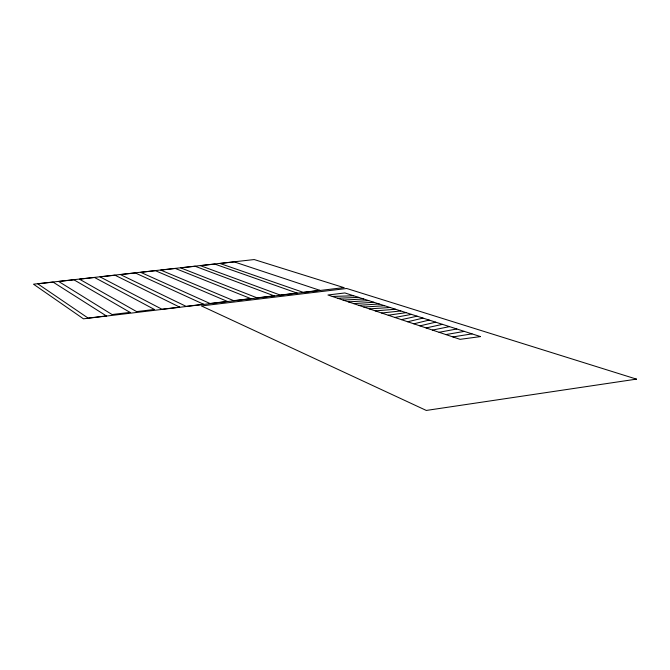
<?xml version="1.0" encoding="UTF-8"?>
<svg xmlns="http://www.w3.org/2000/svg" width="670" height="670" viewBox="0 0 670 670"><rect width="100%" height="100%" fill="white"/><g stroke="black" fill="none" stroke-linecap="round" stroke-linejoin="round"><path stroke-width="1" d="M413.842 323.819L429.177 320.076M407.72 321.767L422.988 318.083M419.931 325.863L435.676 322.17M401.405 319.649L417.1 316.19M426.112 327.94L442.468 324.355M432.493 330.084L449.52 326.625M439.093 332.295L456.814 328.97M394.881 317.454L411.489 314.389M445.893 334.581L464.327 331.39M452.895 336.926L472.032 333.869M388.24 315.227L406.095 312.647M381.649 313.016L400.794 310.947M375.292 310.88L395.493 309.238M369.338 308.878L390.108 307.505M353.618 303.602L373.91 302.287M358.676 305.302L379.22 303.996M363.835 307.036L384.655 305.746M348.442 301.868L368.76 300.629M343.115 300.076L363.701 299.004M337.688 298.259L358.676 297.388M332.27 296.442L353.685 295.78M636.5 379.128L426.288 410.442L201.419 305.939L346.725 288.494L636.5 379.128M480.491 336.591L460.064 339.338L327.973 295.001L344.891 292.949L480.491 336.591M130.055 312.387L112.066 314.54L58.684 281.492L73.893 279.792L130.055 312.387M154.435 309.473L136.621 311.609L79.445 279.172L94.529 277.489L154.435 309.473M106.346 315.913L88.113 318.091L37.755 283.829L53.089 282.12L106.346 315.913M179.661 307.128L161.981 309.247L100.031 276.878L114.989 275.211L179.661 307.128M203.613 304.264L186.109 306.358L120.449 274.599L135.281 272.941L203.613 304.264M227.331 301.416L210.003 303.493L140.683 272.338L155.398 270.697L227.331 301.416M250.806 298.611L233.654 300.663L160.767 270.102L175.356 268.469L250.806 298.611M274.055 295.822L257.071 297.857L180.674 267.874L195.138 266.258L274.055 295.822M297.078 293.066L280.253 295.076L200.422 265.672L214.769 264.072L297.078 293.066M319.875 290.336L303.217 292.329L219.995 263.486L234.232 261.895L319.875 290.336M343.919 287.614L83.448 318.828L33.5 284.189L254.215 259.558L343.919 287.614"/></g></svg>
